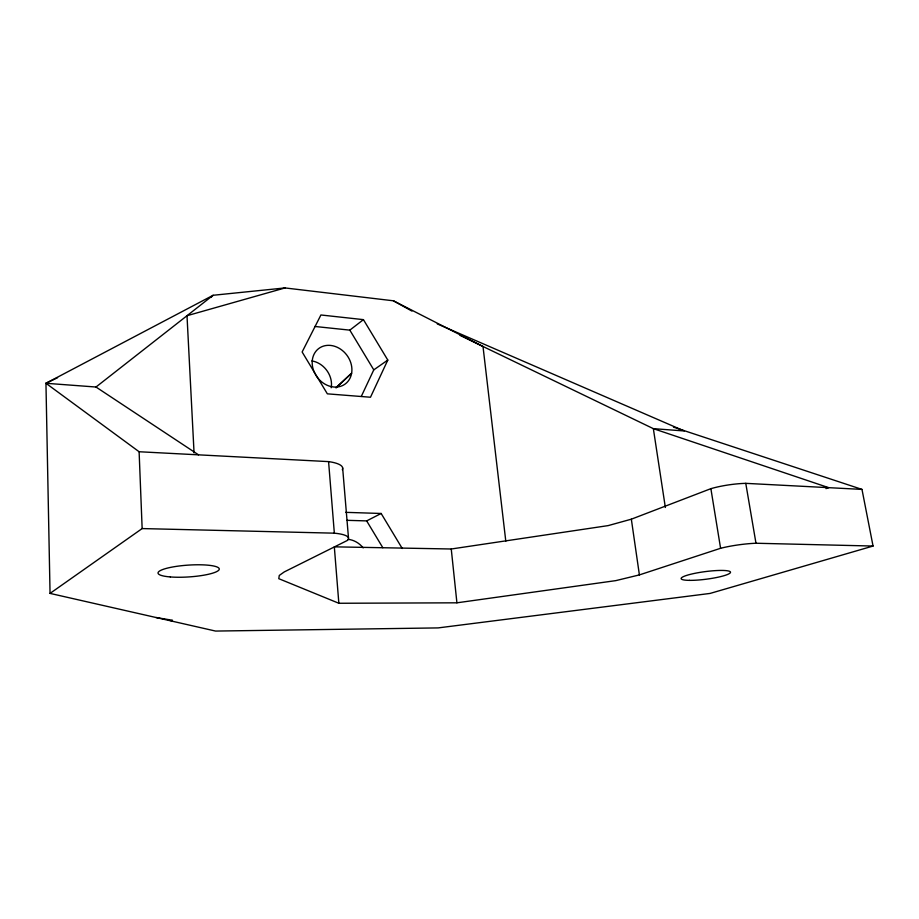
<?xml version="1.0" encoding="UTF-8"?>
<svg xmlns="http://www.w3.org/2000/svg" width="919" height="919" viewBox="0 0 919 919"><rect width="100%" height="100%" fill="white"/><g stroke="black" fill="none" stroke-linecap="round" stroke-linejoin="round"><path stroke-width="1.38" d="M387.795 360.076L370.483 397.238L327.348 393.837L302.133 351.988L320.915 314.976L363.43 319.64L387.795 360.076L373.78 369.863L361.293 396.422M211.117 297.251L213.105 295.275L285.016 287.934L393.412 300.8L483.003 346.474L505.795 541.176M336.228 387.726L351.632 373.183L335.872 387.738M342.305 469.712A38.931 9.994 -4.5 0 0 328.577 461.614L139.114 451.746L45.95 383.28L95.99 387.025L213.105 295.275L45.95 383.28L50.051 593.398L215.563 631.066L438.133 627.907L710.065 593.433L873.05 546.047L861.988 489.402L673.478 427.117M314.849 326.463L349.829 330.139L363.43 319.64M50.051 593.398L142.146 528.574L334.344 533.169A39.528 8.248 -4.7 0 1 347.474 540.395L284.247 571.928L279.273 575.455L278.79 578.683L338.847 603.266L456.915 602.818L615.822 580.624L639.394 574.903L720.588 548.287A33.521 5.583 -7.8 0 1 755.981 543.244L873.05 546.047M347.014 520.326L366.67 520.901L381.155 513.48L402.235 548.471M171.118 620.957L172.462 620.268L156.012 617.511M45.95 383.28L57.564 377.709M338.847 603.266L334.321 546.839L451.252 548.999L608.148 525.611L631.342 519.189L710.881 488.667A33.095 6.812 -8.3 0 1 745.769 483.348L861.988 489.402M825.986 488.609L828.685 487.667L653.352 428.656L459.994 335.378M285.016 287.934L187.005 315.722L194.058 452.872M345.613 512.342L381.155 513.48M437.26 323.902L684.241 430.965L653.352 428.656L665.356 507.472M393.412 300.8L411.93 311.093M95.99 387.025L198.527 454.836M349.829 330.139L373.78 369.863M366.67 520.901L382.821 547.724M745.769 483.348L755.981 543.244M710.881 488.667L720.588 548.287M631.342 519.189L639.394 574.903M451.252 548.999L456.915 602.818M342.638 467.863L348.496 538.063M328.577 461.614L334.344 533.169M139.114 451.746L142.146 528.574M315.194 374.067A22.125 18.472 53.1 0 1 331.012 345.475A22.125 18.472 53.1 0 1 349.898 378.456A22.125 18.472 53.1 0 1 315.768 375.067M348.014 539.338A23.113 20.092 66.4 0 1 363.177 547.885M311.851 360.914A21.539 18.196 52.9 0 1 331.219 387.761M170.325 576.937A30.695 5.916 -3.8 0 0 219.067 569.757A30.695 5.916 -3.8 0 0 176.551 566.345A30.695 5.916 -3.8 0 0 170.325 576.937M689.411 580.36A24.859 3.825 -7.4 0 0 729.996 573.111A24.859 3.825 -7.4 0 0 698.176 572.698A24.859 3.825 -7.4 0 0 689.411 580.36"/></g></svg>
